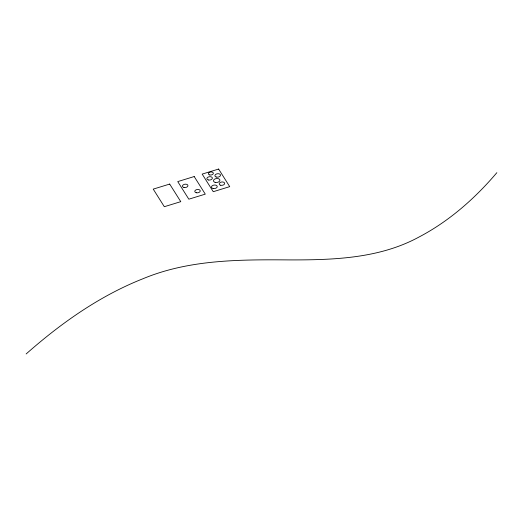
<?xml version="1.0" encoding="UTF-8"?>
<svg xmlns="http://www.w3.org/2000/svg" width="523" height="523" viewBox="0 0 523 523"><rect width="100%" height="100%" fill="white"/><g stroke="black" fill="none" stroke-linecap="round" stroke-linejoin="round"><path stroke-width="0.78" d="M496.85 172.682C474.91 198.577 448.871 221.432 418.675 237.207C379.267 258.545 333.308 260.016 289.546 259.911C240.26 259.565 189.346 259.408 143.041 278.713C99.599 295.868 60.988 323.194 26.15 353.947M169.687 184.07L153.232 189.117L164.32 206.709L180.775 201.656L169.687 184.07M194.196 176.545L177.742 181.599L188.829 199.185L205.284 194.138L194.196 176.545M218.627 169.053L202.172 174.1L213.26 191.693L229.715 186.639L218.627 169.053M213.103 188.509A2.903 1.772 -7.2 0 0 217.235 186.443A2.903 1.772 -7.2 0 0 212.724 185.469A2.903 1.772 -7.2 0 0 213.103 188.509M220.732 185.253A2.739 1.674 -7.2 0 0 224.655 183.318A2.739 1.674 -7.2 0 0 220.412 182.37A2.739 1.674 -7.2 0 0 220.732 185.253M215.116 182.344A3.243 1.981 -7.2 0 0 219.922 180.193A3.243 1.981 -7.2 0 0 215.031 178.905A3.243 1.981 -7.2 0 0 215.116 182.344M208.416 179.99A2.759 1.68 -7.2 0 0 212.364 178.049A2.759 1.68 -7.2 0 0 208.102 177.088A2.759 1.68 -7.2 0 0 208.416 179.99M216.274 177.042A2.818 1.719 -7.2 0 0 220.503 175.231A2.818 1.719 -7.2 0 0 216.319 174.041A2.818 1.719 -7.2 0 0 216.274 177.042M209.762 174.95A2.491 1.517 -7.2 0 0 213.351 173.211A2.491 1.517 -7.2 0 0 209.514 172.329A2.491 1.517 -7.2 0 0 209.762 174.95M183.985 187.482A2.759 1.68 -7.2 0 0 187.934 185.547A2.759 1.68 -7.2 0 0 183.671 184.586A2.759 1.68 -7.2 0 0 183.985 187.482M196.302 192.745A2.739 1.674 -7.2 0 0 200.224 190.817A2.739 1.674 -7.2 0 0 195.981 189.869A2.739 1.674 -7.2 0 0 196.302 192.745"/></g></svg>
